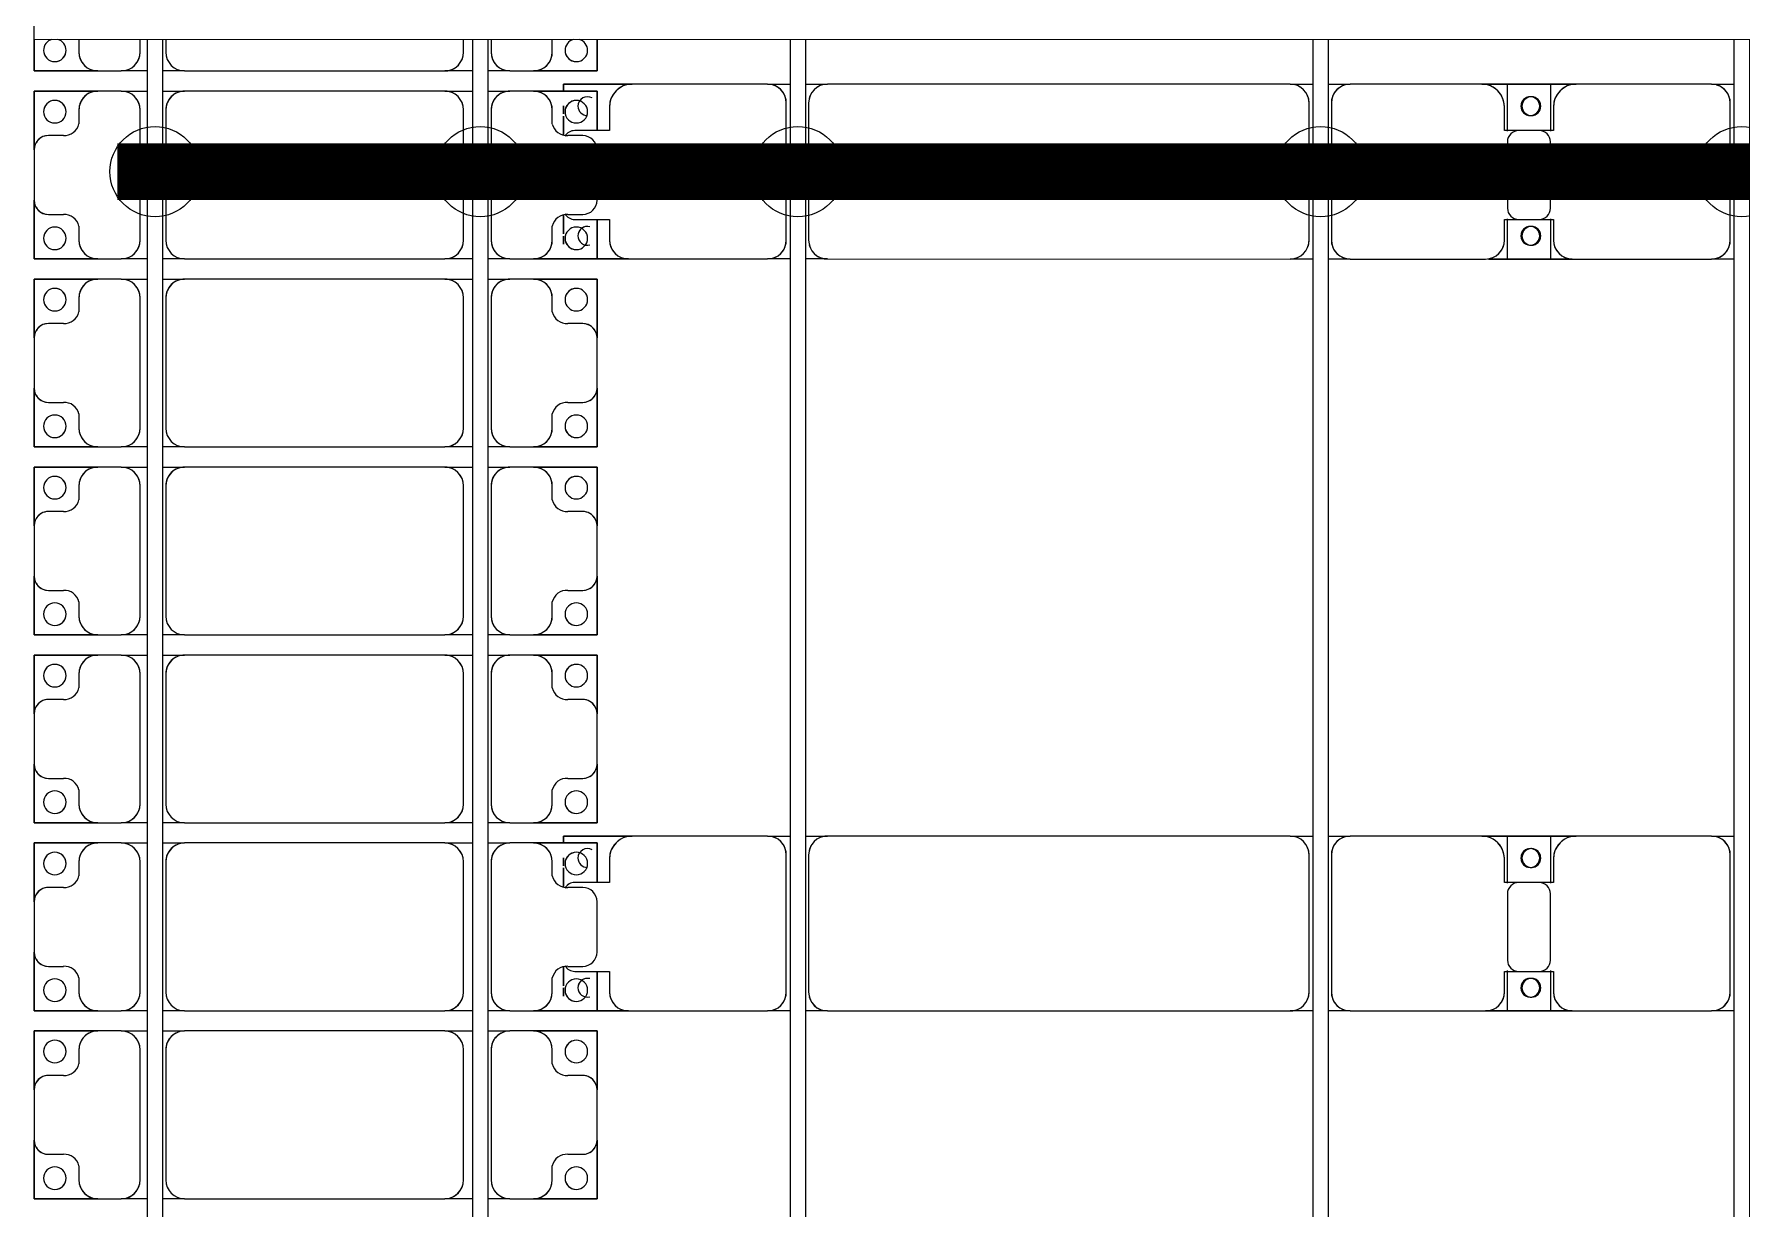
# Model space of a CAD drawing. Header units: millimetres. Extents: x -533732 to -130507, y -117886 to -23954.
# Drawn here: x -526231 to -521690, y -56895 to -53770 of the extents above; entities that cross this region are included whole.
import ezdxf

# ---------------------------------------------------------------- set-up
doc = ezdxf.new("R2010")
doc.units = ezdxf.units.MM
doc.layers.add('A-GENM', color=13, linetype='Continuous', lineweight=9)
doc.layers.add('S-BEAM', color=12, linetype='Continuous', lineweight=9)
doc.layers.add('GC-HOP 40x60 GIA CUONG', color=1, linetype='Continuous')

# ---------------------------------------------------------------- blocks, each defined once
blk = doc.blocks.new('Dầm C52 - Hộp 40x60-19816-BỐ TRÍ KHUNG KẾT CẤU BÈ PIN 06')
at = {"layer": 'S-BEAM', "color": 3, "lineweight": 25}
for p, q in [((-145891.1, -20), (-145891.1, 20)), ((145891.1, -20), (-145891.1, -20))]:
    blk.add_line(p, q, dxfattribs=at)
blk = doc.blocks.new('Dai phao do pin - DẢI PHAO ĐỠ PIN-V117-BỐ TRÍ KHUNG KẾT CẤU BÈ PIN 06')
at = {"layer": 'A-GENM', "color": 7}
for p, q in [((65968.9, 223.4), (66029.7, 223.4)), ((65968.9, 223.4), (66029.7, 223.4)), ((66399.7, 223.4), (66029.7, 223.4)), ((66399.7, 223.4), (66572.2, 223.4)), ((66572.2, 223.4), (66399.7, 223.4)), ((66457.8, 223.4), (66622.9, 223.4)), ((66457.8, 116.2), (66457.8, 223.4)), ((66622.9, 223.4), (66457.8, 223.4)), ((66572.2, 223.4), (66572.2, 116.2)), ((66990.3, 223.4), (66630.3, 223.4)), ((66990.3, 223.4), (67048.9, 223.4)), ((66990.3, 223.4), (67048.9, 223.4)), ((67088.9, 223.4), (67149.7, 223.4)), ((67088.9, 223.4), (67149.7, 223.4)), ((68380.3, 223.4), (67149.7, 223.4)), ((68380.3, 223.4), (68438.9, 223.4)), ((68380.3, 223.4), (68438.9, 223.4)), ((68478.9, 223.4), (68539.7, 223.4)), ((68478.9, 223.4), (68539.7, 223.4)), ((68909.7, 223.4), (68539.7, 223.4)), ((68909.7, 223.4), (69082.2, 223.4)), ((69082.2, 223.4), (68909.7, 223.4)), ((69082.2, 184), (69082.2, 162.5)), ((69082.2, 162.5), (69082.2, 184)), ((65979.7, 173.4), (65979.7, -191.6)), ((66449.7, 118.2), (66449.7, 173.4)), ((66580.3, 173.4), (66580.3, 118.2)), ((67040.3, -191.6), (67040.3, 173.4)), ((67099.7, 173.4), (67099.7, -191.6)), ((68430.3, -191.6), (68430.3, 173.4)), ((68489.7, 173.4), (68489.7, -191.6)), ((68959.7, 118.2), (68959.7, 173.4)), ((69082.2, 156.9), (69082.2, 106.1)), ((69082.2, 106.1), (69082.2, 156.9)), ((66542.2, 118.2), (66449.7, 118.2)), ((66580.3, 118.2), (66487.8, 118.2)), ((69052.2, 118.2), (68959.7, 118.2)), ((66457.8, 88.2), (66457.8, -88.2)), ((66572.2, -88.2), (66572.2, 88.2)), ((66449.7, -181.6), (66449.7, -118.2)), ((66449.7, -118.2), (66542.2, -118.2)), ((66457.8, -241.6), (66457.8, -116.2)), ((66487.8, -118.2), (66580.3, -118.2)), ((66572.2, -116.2), (66572.2, -241.6)), ((66580.3, -118.2), (66580.3, -181.6)), ((68959.7, -181.6), (68959.7, -118.2)), ((68959.7, -118.2), (69052.2, -118.2)), ((69082.2, -106.1), (69082.2, -156.9)), ((69082.2, -156.9), (69082.2, -106.1)), ((69082.2, -162.5), (69082.2, -184)), ((69082.2, -184), (69082.2, -162.5)), ((69082.2, -222.3), (69082.2, -241.6)), ((69082.2, -241.6), (69082.2, -222.3)), ((66029.7, -241.6), (65968.9, -241.6)), ((66029.7, -241.6), (65968.9, -241.6)), ((66029.7, -241.6), (66389.7, -241.6)), ((66572.2, -241.6), (66389.7, -241.6)), ((66389.7, -241.6), (66572.2, -241.6)), ((66640.3, -241.6), (66457.8, -241.6)), ((66457.8, -241.6), (66640.3, -241.6)), ((66640.3, -241.6), (66990.3, -241.6)), ((67048.9, -241.6), (66990.3, -241.6)), ((67048.9, -241.6), (66990.3, -241.6)), ((67149.7, -241.6), (67088.9, -241.6)), ((67149.7, -241.6), (67088.9, -241.6)), ((67149.7, -241.6), (68380.3, -241.6)), ((68438.9, -241.6), (68380.3, -241.6)), ((68438.9, -241.6), (68380.3, -241.6)), ((68539.7, -241.6), (68478.9, -241.6)), ((68539.7, -241.6), (68478.9, -241.6)), ((68539.7, -241.6), (68899.7, -241.6)), ((69082.2, -241.6), (68899.7, -241.6)), ((68899.7, -241.6), (69082.2, -241.6))]:
    blk.add_line(p, q, dxfattribs=at)
for centre, radius, start, end in [((66029.7, 173.4), 50, 90, 180), ((66029.7, 173.4), 50, 107.1069, 180), ((66399.7, 173.4), 50, 0, 90), ((66399.7, 173.4), 50, 0, 75), ((66508.6, 161.8), 25, 0, 180), ((66508.6, 161.8), 25, 0, 165), ((66511.4, 161.8), 25, 360, 180), ((66511.4, 161.8), 25, 90, 180), ((66511.4, 161.8), 25, 15, 75), ((66630.3, 173.4), 50, 90, 180), ((66630.3, 173.4), 50, 105, 180), ((66990.3, 173.4), 50, 0, 90), ((66990.3, 173.4), 50, 0, 75), ((67149.7, 173.4), 50, 90, 180), ((67149.7, 173.4), 50, 150, 180), ((67149.7, 173.4), 50, 90, 120), ((68380.3, 173.4), 50, 0, 90), ((68380.3, 173.4), 50, 15, 90), ((68539.7, 173.4), 50, 90, 180), ((68539.7, 173.4), 50, 105, 180), ((68909.7, 173.4), 50, 0, 90), ((68909.7, 173.4), 50, 0, 75), ((69018.6, 161.8), 25, 360, 105), ((69018.6, 161.8), 25, 0, 105), ((66508.6, 161.8), 25, 180, 360), ((66508.6, 161.8), 25, 195, 255), ((66511.4, 161.8), 25, 180, 360), ((66511.4, 161.8), 25, 180, 255), ((66508.6, 161.8), 25, 285, 360), ((66511.4, 161.8), 25, 285, 345), ((69018.6, 161.8), 25, 255, 360), ((69018.6, 161.8), 25, 270, 360), ((66487.8, 88.2), 30, 90, 180), ((66542.2, 88.2), 30, 0, 90), ((69052.2, 88.2), 30, 30, 90), ((69052.2, 88.2), 30, 30, 60), ((66487.8, -88.2), 30, 180, 270), ((66542.2, -88.2), 30, 270, 0), ((69052.2, -88.2), 30, 270, 330), ((69052.2, -88.2), 30, 300, 330), ((69052.2, -88.2), 30, 300, 315), ((69052.2, -88.2), 30, 300, 315), ((66389.7, -181.6), 60, 270, 360), ((66389.7, -181.6), 60, 300, 0), ((66508.6, -183.2), 25, 0, 180), ((66511.4, -183.2), 25, 0, 180), ((66511.4, -183.2), 25, 60, 180), ((66508.6, -183.2), 25, 0, 150), ((66511.4, -183.2), 25, 15, 30), ((66640.3, -181.6), 60, 180, 270), ((66640.3, -181.6), 60, 180, 240), ((68899.7, -181.6), 60, 270, 360), ((68899.7, -181.6), 60, 300, 0), ((69018.6, -183.2), 25, 0, 90), ((69018.6, -183.2), 25, 0, 90), ((66029.7, -191.6), 50, 180, 270), ((66029.7, -191.6), 50, 180, 252.8955), ((66508.6, -183.2), 25, 180, 0), ((66508.6, -183.2), 25, 195, 0), ((66511.4, -183.2), 25, 180, 0), ((66511.4, -183.2), 25, 180, 270), ((66511.4, -183.2), 25, 285, 345), ((66990.3, -191.6), 50, 270, 360), ((66990.3, -191.6), 50, 285, 360), ((67149.7, -191.6), 50, 180, 270), ((67149.7, -191.6), 50, 180, 210), ((67149.7, -191.6), 50, 225, 255), ((68380.3, -191.6), 50, 270, 360), ((68380.3, -191.6), 50, 330, 345), ((68539.7, -191.6), 50, 180, 270), ((68539.7, -191.6), 50, 180, 255), ((69018.6, -183.2), 25, 240, 360), ((69018.6, -183.2), 25, 240, 360), ((68380.3, -191.6), 50, 270, 300)]:
    blk.add_arc(centre, radius, start, end, dxfattribs=at)
blk = doc.blocks.new('Dai phao do pin - DẢI PHAO ĐỠ PIN-V118-BỐ TRÍ KHUNG KẾT CẤU BÈ PIN 06')
at = {"layer": 'A-GENM', "color": 7}
for p, q in [((65968.9, 223.4), (66029.7, 223.4)), ((65968.9, 223.4), (66029.7, 223.4)), ((66399.7, 223.4), (66029.7, 223.4)), ((66399.7, 223.4), (66572.2, 223.4)), ((66572.2, 223.4), (66399.7, 223.4)), ((66457.8, 223.4), (66630.3, 223.4)), ((66457.8, 116.2), (66457.8, 223.4)), ((66630.3, 223.4), (66457.8, 223.4)), ((66572.2, 223.4), (66572.2, 116.2)), ((66990.3, 223.4), (66630.3, 223.4)), ((66990.3, 223.4), (67048.9, 223.4)), ((66990.3, 223.4), (67048.9, 223.4)), ((67088.9, 223.4), (67149.7, 223.4)), ((67088.9, 223.4), (67149.7, 223.4)), ((68380.3, 223.4), (67149.7, 223.4)), ((68380.3, 223.4), (68438.9, 223.4)), ((68380.3, 223.4), (68438.9, 223.4)), ((68478.9, 223.4), (68539.7, 223.4)), ((68478.9, 223.4), (68539.7, 223.4)), ((68909.7, 223.4), (68539.7, 223.4)), ((68909.7, 223.4), (69082.2, 223.4)), ((69082.2, 223.4), (68909.7, 223.4)), ((69082.2, 184), (69082.2, 162.5)), ((69082.2, 162.5), (69082.2, 184)), ((65979.7, 173.4), (65979.7, -191.6)), ((66449.7, 118.2), (66449.7, 173.4)), ((66580.3, 173.4), (66580.3, 118.2)), ((67040.3, -191.6), (67040.3, 173.4)), ((67099.7, 173.4), (67099.7, -191.6)), ((68430.3, -191.6), (68430.3, 173.4)), ((68489.7, 173.4), (68489.7, -191.6)), ((68959.7, 118.2), (68959.7, 173.4)), ((69082.2, 156.9), (69082.2, 106.1)), ((69082.2, 106.1), (69082.2, 156.9)), ((66542.2, 118.2), (66449.7, 118.2)), ((66580.3, 118.2), (66487.8, 118.2)), ((69052.2, 118.2), (68959.7, 118.2)), ((66457.8, 88.2), (66457.8, -88.2)), ((66572.2, -88.2), (66572.2, 88.2)), ((66449.7, -181.6), (66449.7, -118.2)), ((66449.7, -118.2), (66542.2, -118.2)), ((66457.8, -241.6), (66457.8, -116.2)), ((66487.8, -118.2), (66580.3, -118.2)), ((66572.2, -116.2), (66572.2, -241.6)), ((66580.3, -118.2), (66580.3, -181.6)), ((68959.7, -181.6), (68959.7, -118.2)), ((68959.7, -118.2), (69052.2, -118.2)), ((69082.2, -106.1), (69082.2, -156.9)), ((69082.2, -156.9), (69082.2, -106.1)), ((69082.2, -162.5), (69082.2, -184)), ((69082.2, -184), (69082.2, -162.5)), ((69082.2, -222.3), (69082.2, -241.6)), ((69082.2, -241.6), (69082.2, -222.3)), ((66029.7, -241.6), (65968.9, -241.6)), ((66029.7, -241.6), (65968.9, -241.6)), ((66029.7, -241.6), (66389.7, -241.6)), ((66572.2, -241.6), (66389.7, -241.6)), ((66389.7, -241.6), (66572.2, -241.6)), ((66640.3, -241.6), (66457.8, -241.6)), ((66457.8, -241.6), (66640.3, -241.6)), ((66640.3, -241.6), (66990.3, -241.6)), ((67048.9, -241.6), (66990.3, -241.6)), ((67048.9, -241.6), (66990.3, -241.6)), ((67149.7, -241.6), (67088.9, -241.6)), ((67149.7, -241.6), (67088.9, -241.6)), ((67149.7, -241.6), (68380.3, -241.6)), ((68438.9, -241.6), (68380.3, -241.6)), ((68438.9, -241.6), (68380.3, -241.6)), ((68539.7, -241.6), (68478.9, -241.6)), ((68539.7, -241.6), (68478.9, -241.6)), ((68539.7, -241.6), (68899.7, -241.6)), ((69082.2, -241.6), (68899.7, -241.6)), ((68899.7, -241.6), (69082.2, -241.6))]:
    blk.add_line(p, q, dxfattribs=at)
for centre, radius, start, end in [((66029.7, 173.4), 50, 90, 180), ((66029.7, 173.4), 50, 107.1174, 180), ((66399.7, 173.4), 50, 0, 90), ((66399.7, 173.4), 50, 0, 75), ((66508.6, 161.8), 25, 0, 180), ((66508.6, 161.8), 25, 0, 165), ((66511.4, 161.8), 25, 360, 180), ((66511.4, 161.8), 25, 90, 180), ((66511.4, 161.8), 25, 15, 75), ((66630.3, 173.4), 50, 90, 180), ((66630.3, 173.4), 50, 105, 180), ((66990.3, 173.4), 50, 0, 90), ((66990.3, 173.4), 50, 0, 75), ((67149.7, 173.4), 50, 90, 180), ((67149.7, 173.4), 50, 150, 180), ((67149.7, 173.4), 50, 90, 120), ((68380.3, 173.4), 50, 0, 90), ((68380.3, 173.4), 50, 15, 90), ((68539.7, 173.4), 50, 90, 180), ((68539.7, 173.4), 50, 105, 180), ((68909.7, 173.4), 50, 0, 90), ((68909.7, 173.4), 50, 0, 75), ((69018.6, 161.8), 25, 360, 105), ((69018.6, 161.8), 25, 0, 105), ((66508.6, 161.8), 25, 180, 360), ((66508.6, 161.8), 25, 195, 255), ((66511.4, 161.8), 25, 180, 360), ((66511.4, 161.8), 25, 180, 255), ((66508.6, 161.8), 25, 285, 360), ((66511.4, 161.8), 25, 285, 345), ((69018.6, 161.8), 25, 255, 360), ((69018.6, 161.8), 25, 270, 360), ((66487.8, 88.2), 30, 90, 180), ((66542.2, 88.2), 30, 0, 90), ((69052.2, 88.2), 30, 30, 90), ((69052.2, 88.2), 30, 30, 60), ((66487.8, -88.2), 30, 180, 270), ((66542.2, -88.2), 30, 270, 0), ((69052.2, -88.2), 30, 270, 330), ((69052.2, -88.2), 30, 300, 330), ((69052.2, -88.2), 30, 300, 315), ((69052.2, -88.2), 30, 300, 315), ((66389.7, -181.6), 60, 270, 360), ((66389.7, -181.6), 60, 300, 0), ((66508.6, -183.2), 25, 0, 180), ((66511.4, -183.2), 25, 0, 180), ((66511.4, -183.2), 25, 60, 180), ((66508.6, -183.2), 25, 0, 150), ((66511.4, -183.2), 25, 15, 30), ((66640.3, -181.6), 60, 180, 270), ((66640.3, -181.6), 60, 180, 240), ((68899.7, -181.6), 60, 270, 360), ((68899.7, -181.6), 60, 300, 0), ((69018.6, -183.2), 25, 0, 90), ((69018.6, -183.2), 25, 0, 90), ((66029.7, -191.6), 50, 180, 270), ((66029.7, -191.6), 50, 180, 252.885), ((66508.6, -183.2), 25, 180, 0), ((66508.6, -183.2), 25, 195, 0), ((66511.4, -183.2), 25, 180, 0), ((66511.4, -183.2), 25, 180, 270), ((66511.4, -183.2), 25, 285, 345), ((66990.3, -191.6), 50, 270, 360), ((66990.3, -191.6), 50, 285, 360), ((67149.7, -191.6), 50, 180, 270), ((67149.7, -191.6), 50, 180, 210), ((67149.7, -191.6), 50, 225, 255), ((68380.3, -191.6), 50, 270, 360), ((68380.3, -191.6), 50, 330, 345), ((68539.7, -191.6), 50, 180, 270), ((68539.7, -191.6), 50, 180, 255), ((69018.6, -183.2), 25, 240, 360), ((69018.6, -183.2), 25, 240, 360), ((68380.3, -191.6), 50, 270, 300)]:
    blk.add_arc(centre, radius, start, end, dxfattribs=at)
blk = doc.blocks.new('Dầm C52 - Dầm C52-19796-BỐ TRÍ KHUNG KẾT CẤU BÈ PIN 06')
at = {"layer": 'S-BEAM', "color": 1}
for p, q in [((11386.7, 20), (17346.7, 20)), ((17346.7, -20), (11386.7, -20))]:
    blk.add_line(p, q, dxfattribs=at)
blk = doc.blocks.new('Dai phaodi lai - DẢI PHAO ĐI LẠI-19048-BỐ TRÍ KHUNG KẾT CẤU BÈ PIN 06')
at = {"layer": 'A-GENM', "color": 7}
for p, q in [((21640, 748.4), (21723.2, 748.4)), ((21723.2, 748.4), (21640, 748.4)), ((21723.2, 748.4), (21723.2, 579.3)), ((21723.2, 579.3), (21723.2, 748.4)), ((21776.8, 748.4), (21881.8, 748.4)), ((21776.8, 579.3), (21776.8, 748.4)), ((21776.8, 748.4), (21776.8, 579.3)), ((21881.8, 748.4), (21776.8, 748.4)), ((22066.9, 748.4), (21933.1, 748.4)), ((22118.2, 748.4), (22223.2, 748.4)), ((22223.2, 748.4), (22118.2, 748.4)), ((22223.2, 748.4), (22223.2, 579.3)), ((22223.2, 579.3), (22223.2, 748.4)), ((22276.8, 748.4), (22433.1, 748.4)), ((22276.8, 579.3), (22276.8, 748.4)), ((22276.8, 748.4), (22276.8, 579.3)), ((22433.1, 748.4), (22276.8, 748.4)), ((22566.9, 748.4), (22433.1, 748.4)), ((22566.9, 748.4), (22723.2, 748.4)), ((22723.2, 748.4), (22566.9, 748.4)), ((22723.2, 748.4), (22723.2, 579.3)), ((22723.2, 579.3), (22723.2, 748.4)), ((22776.8, 748.4), (22933.1, 748.4)), ((22776.8, 579.3), (22776.8, 748.4)), ((22776.8, 748.4), (22776.8, 579.3)), ((22933.1, 748.4), (22776.8, 748.4)), ((23066.9, 748.4), (22933.1, 748.4)), ((23066.9, 748.4), (23223.2, 748.4)), ((23223.2, 748.4), (23066.9, 748.4)), ((23223.2, 748.4), (23223.2, 579.3)), ((23223.2, 579.3), (23223.2, 748.4)), ((23276.8, 748.4), (23433.1, 748.4)), ((23276.8, 579.3), (23276.8, 748.4)), ((23276.8, 748.4), (23276.8, 579.3)), ((23433.1, 748.4), (23276.8, 748.4)), ((23566.9, 748.4), (23433.1, 748.4)), ((23566.9, 748.4), (23723.2, 748.4)), ((23723.2, 748.4), (23566.9, 748.4)), ((23723.2, 748.4), (23723.2, 579.3)), ((23723.2, 579.3), (23723.2, 748.4)), ((23776.8, 748.4), (23881.8, 748.4)), ((23776.8, 579.3), (23776.8, 748.4)), ((23776.8, 748.4), (23776.8, 579.3)), ((23881.8, 748.4), (23776.8, 748.4)), ((24066.9, 748.4), (23933.1, 748.4)), ((24118.2, 748.4), (24223.2, 748.4)), ((24223.2, 748.4), (24118.2, 748.4)), ((24223.2, 748.4), (24223.2, 579.3)), ((24223.2, 579.3), (24223.2, 748.4)), ((24276.8, 748.4), (24433.1, 748.4)), ((24276.8, 579.3), (24276.8, 748.4)), ((24276.8, 748.4), (24276.8, 579.3)), ((24433.1, 748.4), (24276.8, 748.4)), ((24566.9, 748.4), (24433.1, 748.4)), ((24566.9, 748.4), (24723.2, 748.4)), ((24723.2, 748.4), (24566.9, 748.4)), ((24723.2, 748.4), (24723.2, 579.3)), ((24723.2, 579.3), (24723.2, 748.4)), ((21895.1, 710.4), (21895.1, 670.7)), ((22104.9, 670.7), (22104.9, 710.4)), ((22395.1, 710.4), (22395.1, 670.7)), ((22604.9, 670.7), (22604.9, 710.4)), ((22895.1, 710.4), (22895.1, 670.7)), ((23104.9, 670.7), (23104.9, 710.4)), ((23395.1, 710.4), (23395.1, 670.7)), ((23604.9, 670.7), (23604.9, 710.4)), ((23895.1, 710.4), (23895.1, 670.7)), ((24104.9, 670.7), (24104.9, 710.4)), ((24395.1, 710.4), (24395.1, 670.7)), ((24604.9, 670.7), (24604.9, 710.4)), ((21673.2, 629.3), (21640, 629.3)), ((21864.3, 629.3), (21826.8, 629.3)), ((22173.2, 629.3), (22135.7, 629.3)), ((22364.3, 629.3), (22326.8, 629.3)), ((22673.2, 629.3), (22635.7, 629.3)), ((22864.3, 629.3), (22826.8, 629.3)), ((23173.2, 629.3), (23135.7, 629.3)), ((23364.3, 629.3), (23326.8, 629.3)), ((23673.2, 629.3), (23635.7, 629.3)), ((23864.3, 629.3), (23826.8, 629.3)), ((24173.2, 629.3), (24135.7, 629.3)), ((24364.3, 629.3), (24326.8, 629.3)), ((24673.2, 629.3), (24635.7, 629.3)), ((21723.2, 516.7), (21723.2, 579.3)), ((21776.8, 579.3), (21776.8, 516.7)), ((22223.2, 516.7), (22223.2, 579.3)), ((22276.8, 579.3), (22276.8, 516.7)), ((22723.2, 516.7), (22723.2, 579.3)), ((22776.8, 579.3), (22776.8, 516.7)), ((23223.2, 516.7), (23223.2, 579.3)), ((23276.8, 579.3), (23276.8, 516.7)), ((23723.2, 516.7), (23723.2, 579.3)), ((23776.8, 579.3), (23776.8, 516.7)), ((24223.2, 516.7), (24223.2, 579.3)), ((24276.8, 579.3), (24276.8, 516.7)), ((24723.2, 516.7), (24723.2, 579.3)), ((21723.2, 516.7), (21723.2, 458.1)), ((21723.2, 516.7), (21723.2, 458.1)), ((21776.8, 458.1), (21776.8, 516.7)), ((21776.8, 458.1), (21776.8, 516.7)), ((22223.2, 516.7), (22223.2, 458.1)), ((22223.2, 516.7), (22223.2, 458.1)), ((22276.8, 458.1), (22276.8, 516.7)), ((22276.8, 458.1), (22276.8, 516.7)), ((22723.2, 516.7), (22723.2, 458.1)), ((22723.2, 516.7), (22723.2, 458.1)), ((22776.8, 458.1), (22776.8, 516.7)), ((22776.8, 458.1), (22776.8, 516.7)), ((23223.2, 516.7), (23223.2, 458.1)), ((23223.2, 516.7), (23223.2, 458.1)), ((23276.8, 458.1), (23276.8, 516.7)), ((23276.8, 458.1), (23276.8, 516.7)), ((23723.2, 516.7), (23723.2, 458.1)), ((23723.2, 516.7), (23723.2, 458.1)), ((23776.8, 458.1), (23776.8, 516.7)), ((23776.8, 458.1), (23776.8, 516.7)), ((24223.2, 516.7), (24223.2, 458.1)), ((24223.2, 516.7), (24223.2, 458.1)), ((24276.8, 458.1), (24276.8, 516.7)), ((24276.8, 458.1), (24276.8, 516.7)), ((24723.2, 516.7), (24723.2, 458.1)), ((24723.2, 516.7), (24723.2, 458.1)), ((21640, 466.7), (21673.2, 466.7)), ((21826.8, 466.7), (22173.2, 466.7)), ((22326.8, 466.7), (22673.2, 466.7)), ((22826.8, 466.7), (23173.2, 466.7)), ((23326.8, 466.7), (23673.2, 466.7)), ((23826.8, 466.7), (24173.2, 466.7)), ((24326.8, 466.7), (24673.2, 466.7)), ((21723.2, 418.1), (21723.2, 343.3)), ((21723.2, 418.1), (21723.2, 343.3)), ((21776.8, 343.3), (21776.8, 418.1)), ((21776.8, 343.3), (21776.8, 418.1)), ((22223.2, 418.1), (22223.2, 343.3)), ((22223.2, 418.1), (22223.2, 343.3)), ((22276.8, 343.3), (22276.8, 418.1)), ((22276.8, 343.3), (22276.8, 418.1)), ((22723.2, 418.1), (22723.2, 343.3)), ((22723.2, 418.1), (22723.2, 343.3)), ((22776.8, 343.3), (22776.8, 418.1)), ((22776.8, 343.3), (22776.8, 418.1)), ((23223.2, 418.1), (23223.2, 343.3)), ((23223.2, 418.1), (23223.2, 343.3)), ((23276.8, 343.3), (23276.8, 418.1)), ((23276.8, 343.3), (23276.8, 418.1)), ((23723.2, 418.1), (23723.2, 343.3)), ((23723.2, 418.1), (23723.2, 343.3)), ((23776.8, 343.3), (23776.8, 418.1)), ((23776.8, 343.3), (23776.8, 418.1)), ((24223.2, 418.1), (24223.2, 343.3)), ((24223.2, 418.1), (24223.2, 343.3)), ((24276.8, 343.3), (24276.8, 418.1)), ((24276.8, 343.3), (24276.8, 418.1)), ((24723.2, 418.1), (24723.2, 343.3)), ((24723.2, 418.1), (24723.2, 343.3)), ((21673.2, 393.3), (21640, 393.3)), ((22173.2, 393.3), (21826.8, 393.3)), ((22673.2, 393.3), (22326.8, 393.3)), ((23173.2, 393.3), (22826.8, 393.3)), ((23673.2, 393.3), (23326.8, 393.3)), ((24173.2, 393.3), (23826.8, 393.3)), ((24673.2, 393.3), (24326.8, 393.3)), ((21723.2, -348.3), (21723.2, 343.3)), ((21776.8, 343.3), (21776.8, -348.3)), ((22223.2, -348.3), (22223.2, 343.3)), ((22276.8, 343.3), (22276.8, -348.3)), ((22723.2, -348.3), (22723.2, 343.3)), ((22776.8, 343.3), (22776.8, -348.3)), ((23223.2, -348.3), (23223.2, 343.3)), ((23276.8, 343.3), (23276.8, -348.3)), ((23723.2, -348.3), (23723.2, 343.3)), ((23776.8, 343.3), (23776.8, -348.3)), ((24223.2, -348.3), (24223.2, 343.3)), ((24276.8, 343.3), (24276.8, -348.3)), ((24723.2, -348.3), (24723.2, 343.3)), ((21723.2, -348.3), (21723.2, -406.9)), ((21723.2, -348.3), (21723.2, -406.9)), ((21776.8, -406.9), (21776.8, -348.3)), ((21776.8, -406.9), (21776.8, -348.3)), ((22223.2, -348.3), (22223.2, -406.9)), ((22223.2, -348.3), (22223.2, -406.9)), ((22276.8, -406.9), (22276.8, -348.3)), ((22276.8, -406.9), (22276.8, -348.3)), ((22723.2, -348.3), (22723.2, -406.9)), ((22723.2, -348.3), (22723.2, -406.9)), ((22776.8, -406.9), (22776.8, -348.3)), ((22776.8, -406.9), (22776.8, -348.3)), ((23223.2, -348.3), (23223.2, -406.9)), ((23223.2, -348.3), (23223.2, -406.9)), ((23276.8, -406.9), (23276.8, -348.3)), ((23276.8, -406.9), (23276.8, -348.3)), ((23723.2, -348.3), (23723.2, -406.9)), ((23723.2, -348.3), (23723.2, -406.9)), ((23776.8, -406.9), (23776.8, -348.3)), ((23776.8, -406.9), (23776.8, -348.3)), ((24223.2, -348.3), (24223.2, -406.9)), ((24223.2, -348.3), (24223.2, -406.9)), ((24276.8, -406.9), (24276.8, -348.3)), ((24276.8, -406.9), (24276.8, -348.3)), ((24723.2, -348.3), (24723.2, -406.9)), ((24723.2, -348.3), (24723.2, -406.9)), ((21640, -398.3), (21673.2, -398.3)), ((21826.8, -398.3), (22173.2, -398.3)), ((22326.8, -398.3), (22673.2, -398.3)), ((22826.8, -398.3), (23173.2, -398.3)), ((23326.8, -398.3), (23673.2, -398.3)), ((23826.8, -398.3), (24173.2, -398.3)), ((24326.8, -398.3), (24673.2, -398.3)), ((21723.2, -446.9), (21723.2, -516.7)), ((21723.2, -446.9), (21723.2, -516.7)), ((21776.8, -516.7), (21776.8, -446.9)), ((21776.8, -516.7), (21776.8, -446.9)), ((22223.2, -446.9), (22223.2, -516.7)), ((22223.2, -446.9), (22223.2, -516.7)), ((22276.8, -516.7), (22276.8, -446.9)), ((22276.8, -516.7), (22276.8, -446.9)), ((22723.2, -446.9), (22723.2, -516.7)), ((22723.2, -446.9), (22723.2, -516.7)), ((22776.8, -516.7), (22776.8, -446.9)), ((22776.8, -516.7), (22776.8, -446.9)), ((23223.2, -446.9), (23223.2, -516.7)), ((23223.2, -446.9), (23223.2, -516.7)), ((23276.8, -516.7), (23276.8, -446.9)), ((23276.8, -516.7), (23276.8, -446.9)), ((23723.2, -446.9), (23723.2, -516.7)), ((23723.2, -446.9), (23723.2, -516.7)), ((23776.8, -516.7), (23776.8, -446.9)), ((23776.8, -516.7), (23776.8, -446.9)), ((24223.2, -446.9), (24223.2, -516.7)), ((24223.2, -446.9), (24223.2, -516.7)), ((24276.8, -516.7), (24276.8, -446.9)), ((24276.8, -516.7), (24276.8, -446.9)), ((24723.2, -446.9), (24723.2, -516.7)), ((24723.2, -446.9), (24723.2, -516.7)), ((21673.2, -466.7), (21640, -466.7)), ((22173.2, -466.7), (21826.8, -466.7)), ((22673.2, -466.7), (22326.8, -466.7)), ((23173.2, -466.7), (22826.8, -466.7)), ((23673.2, -466.7), (23326.8, -466.7)), ((24173.2, -466.7), (23826.8, -466.7)), ((24673.2, -466.7), (24326.8, -466.7)), ((21723.2, -579.3), (21723.2, -516.7)), ((21776.8, -516.7), (21776.8, -579.3)), ((22223.2, -579.3), (22223.2, -516.7)), ((22276.8, -516.7), (22276.8, -579.3)), ((22723.2, -579.3), (22723.2, -516.7)), ((22776.8, -516.7), (22776.8, -579.3)), ((23223.2, -579.3), (23223.2, -516.7)), ((23276.8, -516.7), (23276.8, -579.3)), ((23723.2, -579.3), (23723.2, -516.7)), ((23776.8, -516.7), (23776.8, -579.3)), ((24223.2, -579.3), (24223.2, -516.7)), ((24276.8, -516.7), (24276.8, -579.3)), ((24723.2, -579.3), (24723.2, -516.7)), ((21723.2, -579.3), (21723.2, -748.4)), ((21723.2, -748.4), (21723.2, -579.3)), ((21776.8, -748.4), (21776.8, -579.3)), ((21776.8, -579.3), (21776.8, -748.4)), ((22223.2, -579.3), (22223.2, -748.4)), ((22223.2, -748.4), (22223.2, -579.3)), ((22276.8, -748.4), (22276.8, -579.3)), ((22276.8, -579.3), (22276.8, -748.4)), ((22723.2, -579.3), (22723.2, -748.4)), ((22723.2, -748.4), (22723.2, -579.3)), ((22776.8, -748.4), (22776.8, -579.3)), ((22776.8, -579.3), (22776.8, -748.4)), ((23223.2, -579.3), (23223.2, -748.4)), ((23223.2, -748.4), (23223.2, -579.3)), ((23276.8, -748.4), (23276.8, -579.3)), ((23276.8, -579.3), (23276.8, -748.4)), ((23723.2, -579.3), (23723.2, -748.4)), ((23723.2, -748.4), (23723.2, -579.3)), ((23776.8, -748.4), (23776.8, -579.3)), ((23776.8, -579.3), (23776.8, -748.4)), ((24223.2, -579.3), (24223.2, -748.4)), ((24223.2, -748.4), (24223.2, -579.3)), ((24276.8, -748.4), (24276.8, -579.3)), ((24276.8, -579.3), (24276.8, -748.4)), ((24723.2, -579.3), (24723.2, -748.4)), ((24723.2, -748.4), (24723.2, -579.3)), ((21640, -629.3), (21673.2, -629.3)), ((21826.8, -629.3), (21864.3, -629.3)), ((22135.7, -629.3), (22173.2, -629.3)), ((22326.8, -629.3), (22364.3, -629.3)), ((22635.7, -629.3), (22673.2, -629.3)), ((22826.8, -629.3), (22864.3, -629.3)), ((23135.7, -629.3), (23173.2, -629.3)), ((23326.8, -629.3), (23364.3, -629.3)), ((23635.7, -629.3), (23673.2, -629.3)), ((23826.8, -629.3), (23864.3, -629.3)), ((24135.7, -629.3), (24173.2, -629.3)), ((24326.8, -629.3), (24364.3, -629.3)), ((24635.7, -629.3), (24673.2, -629.3)), ((21895.1, -670.7), (21895.1, -710.4)), ((22104.9, -710.4), (22104.9, -670.7)), ((22395.1, -670.7), (22395.1, -710.4)), ((22604.9, -710.4), (22604.9, -670.7)), ((22895.1, -670.7), (22895.1, -710.4)), ((23104.9, -710.4), (23104.9, -670.7)), ((23395.1, -670.7), (23395.1, -710.4)), ((23604.9, -710.4), (23604.9, -670.7)), ((23895.1, -670.7), (23895.1, -710.4)), ((24104.9, -710.4), (24104.9, -670.7)), ((24395.1, -670.7), (24395.1, -710.4)), ((24604.9, -710.4), (24604.9, -670.7)), ((21723.2, -748.4), (21640, -748.4)), ((21640, -748.4), (21723.2, -748.4)), ((21933.1, -748.4), (21776.8, -748.4)), ((21776.8, -748.4), (21933.1, -748.4)), ((21933.1, -748.4), (22066.9, -748.4)), ((22223.2, -748.4), (22066.9, -748.4)), ((22066.9, -748.4), (22223.2, -748.4)), ((22433.1, -748.4), (22276.8, -748.4)), ((22276.8, -748.4), (22433.1, -748.4)), ((22433.1, -748.4), (22566.9, -748.4)), ((22723.2, -748.4), (22566.9, -748.4)), ((22566.9, -748.4), (22723.2, -748.4)), ((22933.1, -748.4), (22776.8, -748.4)), ((22776.8, -748.4), (22933.1, -748.4)), ((22933.1, -748.4), (23066.9, -748.4)), ((23223.2, -748.4), (23066.9, -748.4)), ((23066.9, -748.4), (23223.2, -748.4)), ((23433.1, -748.4), (23276.8, -748.4)), ((23276.8, -748.4), (23433.1, -748.4)), ((23433.1, -748.4), (23566.9, -748.4)), ((23723.2, -748.4), (23566.9, -748.4)), ((23566.9, -748.4), (23723.2, -748.4)), ((23933.1, -748.4), (23776.8, -748.4)), ((23776.8, -748.4), (23933.1, -748.4)), ((23933.1, -748.4), (24066.9, -748.4)), ((24223.2, -748.4), (24066.9, -748.4)), ((24066.9, -748.4), (24223.2, -748.4)), ((24433.1, -748.4), (24276.8, -748.4)), ((24276.8, -748.4), (24433.1, -748.4)), ((24433.1, -748.4), (24566.9, -748.4)), ((24723.2, -748.4), (24566.9, -748.4)), ((24566.9, -748.4), (24723.2, -748.4))]:
    blk.add_line(p, q, dxfattribs=at)
for centre, radius, start, end in [((21933.1, 710.4), 38, 90, 180), ((22066.9, 710.4), 38, 360, 90), ((22433.1, 710.4), 38, 90, 180), ((22433.1, 710.4), 38, 90, 180), ((22433.1, 710.4), 38, 120, 180), ((22433.1, 710.4), 38, 120, 180), ((22433.1, 710.4), 38, 90, 105), ((22433.1, 710.4), 38, 90, 105), ((22566.9, 710.4), 38, 360, 90), ((22566.9, 710.4), 38, 75, 90), ((22566.9, 710.4), 38, 0, 90), ((22566.9, 710.4), 38, 75, 90), ((22566.9, 710.4), 38, 0, 60), ((22566.9, 710.4), 38, 0, 60), ((22933.1, 710.4), 38, 90, 180), ((22933.1, 710.4), 38, 90, 180), ((22933.1, 710.4), 38, 120, 180), ((22933.1, 710.4), 38, 120, 180), ((22933.1, 710.4), 38, 90, 105), ((22933.1, 710.4), 38, 90, 105), ((23066.9, 710.4), 38, 0, 90), ((23066.9, 710.4), 38, 75, 90), ((23066.9, 710.4), 38, 0, 90), ((23066.9, 710.4), 38, 75, 90), ((23066.9, 710.4), 38, 0, 60), ((23066.9, 710.4), 38, 0, 60), ((23433.1, 710.4), 38, 90, 180), ((23433.1, 710.4), 38, 90, 180), ((23433.1, 710.4), 38, 120, 180), ((23433.1, 710.4), 38, 120, 180), ((23433.1, 710.4), 38, 90, 105), ((23433.1, 710.4), 38, 90, 105), ((23566.9, 710.4), 38, 0, 90), ((23566.9, 710.4), 38, 75, 90), ((23566.9, 710.4), 38, 0, 90), ((23566.9, 710.4), 38, 75, 90), ((23566.9, 710.4), 38, 0, 60), ((23566.9, 710.4), 38, 0, 60), ((23933.1, 710.4), 38, 90, 180), ((24066.9, 710.4), 38, 0, 90), ((24433.1, 710.4), 38, 90, 180), ((24433.1, 710.4), 38, 90, 180), ((24433.1, 710.4), 38, 120, 180), ((24433.1, 710.4), 38, 120, 180), ((24433.1, 710.4), 38, 90, 105), ((24433.1, 710.4), 38, 90, 105), ((24566.9, 710.4), 38, 0, 90), ((24566.9, 710.4), 38, 75, 90), ((24566.9, 710.4), 38, 0, 90), ((24566.9, 710.4), 38, 75, 90), ((24566.9, 710.4), 38, 0, 60), ((24566.9, 710.4), 38, 0, 60), ((21668.4, 693.3), 30, 90, 165), ((21668.4, 693.3), 30, 90, 165), ((21668.4, 693.3), 30, 195, 270), ((21668.4, 693.3), 30, 195, 270), ((21668.4, 693.3), 30, 270, 90), ((21668.4, 693.3), 30, 0, 90), ((21668.4, 693.3), 30, 270, 345), ((21831.6, 693.3), 30, 90, 270), ((21831.6, 693.3), 30, 90, 180), ((21831.6, 693.3), 30, 195, 270), ((21831.6, 693.3), 30, 270, 90), ((21831.6, 693.3), 30, 270, 90), ((22168.4, 693.3), 30, 90, 270), ((22168.4, 693.3), 30, 90, 270), ((22168.4, 693.3), 30, 270, 90), ((22168.4, 693.3), 30, 0, 90), ((22168.4, 693.3), 30, 270, 345), ((22331.6, 693.3), 30, 90, 270), ((22331.6, 693.3), 30, 90, 180), ((22331.6, 693.3), 30, 195, 270), ((22331.6, 693.3), 30, 270, 90), ((22331.6, 693.3), 30, 270, 90), ((22668.4, 693.3), 30, 90, 270), ((22668.4, 693.3), 30, 90, 270), ((22668.4, 693.3), 30, 270, 90), ((22668.4, 693.3), 30, 0, 90), ((22668.4, 693.3), 30, 270, 345), ((22831.6, 693.3), 30, 90, 270), ((22831.6, 693.3), 30, 90, 180), ((22831.6, 693.3), 30, 195, 270), ((22831.6, 693.3), 30, 270, 90), ((22831.6, 693.3), 30, 270, 90), ((23168.4, 693.3), 30, 90, 270), ((23168.4, 693.3), 30, 90, 270), ((23168.4, 693.3), 30, 270, 90), ((23168.4, 693.3), 30, 0, 90), ((23168.4, 693.3), 30, 270, 345), ((23331.6, 693.3), 30, 90, 270), ((23331.6, 693.3), 30, 90, 180), ((23331.6, 693.3), 30, 195, 270), ((23331.6, 693.3), 30, 270, 90), ((23331.6, 693.3), 30, 270, 90), ((23668.4, 693.3), 30, 90, 270), ((23668.4, 693.3), 30, 90, 270), ((23668.4, 693.3), 30, 270, 90), ((23668.4, 693.3), 30, 0, 90), ((23668.4, 693.3), 30, 270, 345), ((23831.6, 693.3), 30, 90, 270), ((23831.6, 693.3), 30, 90, 180), ((23831.6, 693.3), 30, 195, 270), ((23831.6, 693.3), 30, 270, 90), ((23831.6, 693.3), 30, 270, 90), ((24168.4, 693.3), 30, 90, 270), ((24168.4, 693.3), 30, 90, 270), ((24168.4, 693.3), 30, 270, 90), ((24168.4, 693.3), 30, 0, 90), ((24168.4, 693.3), 30, 270, 345), ((24331.6, 693.3), 30, 90, 270), ((24331.6, 693.3), 30, 90, 180), ((24331.6, 693.3), 30, 195, 270), ((24331.6, 693.3), 30, 270, 90), ((24331.6, 693.3), 30, 270, 90), ((24668.4, 693.3), 30, 90, 270), ((24668.4, 693.3), 30, 90, 270), ((24668.4, 693.3), 30, 270, 90), ((24668.4, 693.3), 30, 0, 90), ((24668.4, 693.3), 30, 270, 345), ((21855.2, 668.2), 40, 283.1885, 3.5081), ((22144.8, 668.2), 40, 176.4919, 256.8115), ((22355.2, 668.2), 40, 283.1885, 3.5081), ((22644.8, 668.2), 40, 176.4919, 256.8115), ((22855.2, 668.2), 40, 283.1885, 3.5081), ((23144.8, 668.2), 40, 176.4919, 256.8115), ((23355.2, 668.2), 40, 283.1885, 3.5081), ((23644.8, 668.2), 40, 176.4919, 256.8115), ((23855.2, 668.2), 40, 283.1885, 3.5081), ((24144.8, 668.2), 40, 176.4919, 256.8115), ((24355.2, 668.2), 40, 283.1885, 3.5081), ((24644.8, 668.2), 40, 176.4919, 256.8115), ((21673.2, 579.3), 50, 360, 90), ((21673.2, 579.3), 50, 15, 90), ((21826.8, 579.3), 50, 90, 180), ((21826.8, 579.3), 50, 90, 165), ((22173.2, 579.3), 50, 0, 90), ((22173.2, 579.3), 50, 15, 90), ((22326.8, 579.3), 50, 90, 180), ((22326.8, 579.3), 50, 90, 165), ((22673.2, 579.3), 50, 0, 90), ((22673.2, 579.3), 50, 15, 90), ((22826.8, 579.3), 50, 90, 180), ((22826.8, 579.3), 50, 90, 165), ((23173.2, 579.3), 50, 0, 90), ((23173.2, 579.3), 50, 15, 90), ((23326.8, 579.3), 50, 90, 180), ((23326.8, 579.3), 50, 90, 165), ((23673.2, 579.3), 50, 360, 90), ((23673.2, 579.3), 50, 15, 90), ((23826.8, 579.3), 50, 90, 180), ((23826.8, 579.3), 50, 90, 165), ((24173.2, 579.3), 50, 0, 90), ((24173.2, 579.3), 50, 15, 90), ((24326.8, 579.3), 50, 90, 180), ((24326.8, 579.3), 50, 90, 165), ((24673.2, 579.3), 50, 0, 90), ((24673.2, 579.3), 50, 15, 90), ((21673.2, 516.7), 50, 270, 0), ((21673.2, 516.7), 50, 270, 345), ((21826.8, 516.7), 50, 180, 270), ((21826.8, 516.7), 50, 195, 270), ((22173.2, 516.7), 50, 270, 0), ((22173.2, 516.7), 50, 270, 345), ((22326.8, 516.7), 50, 180, 270), ((22326.8, 516.7), 50, 195, 270), ((22673.2, 516.7), 50, 270, 0), ((22673.2, 516.7), 50, 270, 345), ((22826.8, 516.7), 50, 180, 270), ((22826.8, 516.7), 50, 195, 270), ((23173.2, 516.7), 50, 270, 360), ((23173.2, 516.7), 50, 270, 345), ((23326.8, 516.7), 50, 180, 270), ((23326.8, 516.7), 50, 195, 270), ((23673.2, 516.7), 50, 270, 360), ((23673.2, 516.7), 50, 270, 345), ((23826.8, 516.7), 50, 180, 270), ((23826.8, 516.7), 50, 195, 270), ((24173.2, 516.7), 50, 270, 0), ((24173.2, 516.7), 50, 270, 345), ((24326.8, 516.7), 50, 180, 270), ((24326.8, 516.7), 50, 195, 270), ((24673.2, 516.7), 50, 270, 0), ((24673.2, 516.7), 50, 270, 345), ((21673.2, 343.3), 50, 360, 90), ((21673.2, 343.3), 50, 360, 75), ((21826.8, 343.3), 50, 90, 180), ((21826.8, 343.3), 50, 150, 180), ((21826.8, 343.3), 50, 105, 135), ((22173.2, 343.3), 50, 360, 90), ((22173.2, 343.3), 50, 360, 75), ((22326.8, 343.3), 50, 90, 180), ((22326.8, 343.3), 50, 150, 180), ((22326.8, 343.3), 50, 105, 135), ((22673.2, 343.3), 50, 0, 90), ((22673.2, 343.3), 50, 0, 75), ((22826.8, 343.3), 50, 90, 180), ((22826.8, 343.3), 50, 150, 180), ((22826.8, 343.3), 50, 105, 135), ((23173.2, 343.3), 50, 0, 90), ((23173.2, 343.3), 50, 0, 75), ((23326.8, 343.3), 50, 90, 180), ((23326.8, 343.3), 50, 150, 180), ((23326.8, 343.3), 50, 105, 135), ((23673.2, 343.3), 50, 0, 90), ((23673.2, 343.3), 50, 0, 75), ((23826.8, 343.3), 50, 90, 180), ((23826.8, 343.3), 50, 150, 180), ((23826.8, 343.3), 50, 105, 135), ((24173.2, 343.3), 50, 360, 90), ((24173.2, 343.3), 50, 360, 75), ((24326.8, 343.3), 50, 90, 180), ((24326.8, 343.3), 50, 150, 180), ((24326.8, 343.3), 50, 105, 135), ((24673.2, 343.3), 50, 0, 90), ((24673.2, 343.3), 50, 0, 75), ((21673.2, -348.3), 50, 270, 360), ((21673.2, -348.3), 50, 270, 360), ((21826.8, -348.3), 50, 180, 270), ((21826.8, -348.3), 50, 195, 270), ((22173.2, -348.3), 50, 270, 360), ((22173.2, -348.3), 50, 270, 360), ((22326.8, -348.3), 50, 180, 270), ((22326.8, -348.3), 50, 195, 270), ((22673.2, -348.3), 50, 270, 0), ((22673.2, -348.3), 50, 270, 0), ((22826.8, -348.3), 50, 180, 270), ((22826.8, -348.3), 50, 195, 270), ((23173.2, -348.3), 50, 270, 0), ((23173.2, -348.3), 50, 270, 0), ((23326.8, -348.3), 50, 180, 270), ((23326.8, -348.3), 50, 195, 270), ((23673.2, -348.3), 50, 270, 360), ((23673.2, -348.3), 50, 270, 360), ((23826.8, -348.3), 50, 180, 270), ((23826.8, -348.3), 50, 195, 270), ((24173.2, -348.3), 50, 270, 0), ((24173.2, -348.3), 50, 270, 0), ((24326.8, -348.3), 50, 180, 270), ((24326.8, -348.3), 50, 195, 270), ((24673.2, -348.3), 50, 270, 360), ((24673.2, -348.3), 50, 270, 360), ((21673.2, -516.7), 50, 0, 90), ((21673.2, -516.7), 50, 15, 90), ((21826.8, -516.7), 50, 90, 180), ((21826.8, -516.7), 50, 90, 165), ((22173.2, -516.7), 50, 360, 90), ((22173.2, -516.7), 50, 15, 90), ((22326.8, -516.7), 50, 90, 180), ((22326.8, -516.7), 50, 90, 165), ((22673.2, -516.7), 50, 360, 90), ((22673.2, -516.7), 50, 15, 90), ((22826.8, -516.7), 50, 90, 180), ((22826.8, -516.7), 50, 90, 165), ((23173.2, -516.7), 50, 0, 90), ((23173.2, -516.7), 50, 15, 90), ((23326.8, -516.7), 50, 90, 180), ((23326.8, -516.7), 50, 90, 165), ((23673.2, -516.7), 50, 360, 90), ((23673.2, -516.7), 50, 15, 90), ((23826.8, -516.7), 50, 90, 180), ((23826.8, -516.7), 50, 90, 165), ((24173.2, -516.7), 50, 360, 90), ((24173.2, -516.7), 50, 15, 90), ((24326.8, -516.7), 50, 90, 180), ((24326.8, -516.7), 50, 90, 165), ((24673.2, -516.7), 50, 360, 90), ((24673.2, -516.7), 50, 15, 90), ((21673.2, -579.3), 50, 270, 0), ((21826.8, -579.3), 50, 180, 270), ((22173.2, -579.3), 50, 270, 0), ((22326.8, -579.3), 50, 180, 270), ((22673.2, -579.3), 50, 270, 360), ((22826.8, -579.3), 50, 180, 270), ((23173.2, -579.3), 50, 270, 0), ((23326.8, -579.3), 50, 180, 270), ((23673.2, -579.3), 50, 270, 0), ((23826.8, -579.3), 50, 180, 270), ((24173.2, -579.3), 50, 270, 360), ((24326.8, -579.3), 50, 180, 270), ((24673.2, -579.3), 50, 270, 360), ((21673.2, -579.3), 50, 270, 345), ((21826.8, -579.3), 50, 195, 270), ((21855.2, -668.2), 40, 356.4919, 76.8115), ((22144.8, -668.2), 40, 103.1885, 183.5081), ((22173.2, -579.3), 50, 270, 345), ((22326.8, -579.3), 50, 195, 270), ((22355.2, -668.2), 40, 356.4919, 76.8115), ((22644.8, -668.2), 40, 103.1885, 183.5081), ((22673.2, -579.3), 50, 270, 345), ((22826.8, -579.3), 50, 195, 270), ((22855.2, -668.2), 40, 356.4919, 76.8115), ((23144.8, -668.2), 40, 103.1885, 183.5081), ((23173.2, -579.3), 50, 270, 345), ((23326.8, -579.3), 50, 195, 270), ((23355.2, -668.2), 40, 356.4919, 76.8115), ((23644.8, -668.2), 40, 103.1885, 183.5081), ((23673.2, -579.3), 50, 270, 345), ((23826.8, -579.3), 50, 195, 270), ((23855.2, -668.2), 40, 356.4919, 76.8115), ((24144.8, -668.2), 40, 103.1885, 183.5081), ((24173.2, -579.3), 50, 270, 345), ((24326.8, -579.3), 50, 195, 270), ((24355.2, -668.2), 40, 356.4919, 76.8115), ((24644.8, -668.2), 40, 103.1885, 183.5081), ((24673.2, -579.3), 50, 270, 345), ((21668.4, -693.3), 30, 90, 165), ((21668.4, -693.3), 30, 90, 165), ((21668.4, -693.3), 30, 270, 90), ((21668.4, -693.3), 30, 15, 90), ((21831.6, -693.3), 30, 90, 270), ((21831.6, -693.3), 30, 90, 165), ((21831.6, -693.3), 30, 270, 90), ((21831.6, -693.3), 30, 270, 90), ((22168.4, -693.3), 30, 90, 270), ((22168.4, -693.3), 30, 90, 270), ((22168.4, -693.3), 30, 270, 90), ((22168.4, -693.3), 30, 15, 90), ((22331.6, -693.3), 30, 90, 270), ((22331.6, -693.3), 30, 90, 165), ((22331.6, -693.3), 30, 270, 90), ((22331.6, -693.3), 30, 270, 90), ((22668.4, -693.3), 30, 90, 270), ((22668.4, -693.3), 30, 90, 270), ((22668.4, -693.3), 30, 270, 90), ((22668.4, -693.3), 30, 15, 90), ((22831.6, -693.3), 30, 90, 270), ((22831.6, -693.3), 30, 90, 165), ((22831.6, -693.3), 30, 270, 90), ((22831.6, -693.3), 30, 270, 90), ((23168.4, -693.3), 30, 90, 270), ((23168.4, -693.3), 30, 90, 270), ((23168.4, -693.3), 30, 270, 90), ((23168.4, -693.3), 30, 15, 90), ((23331.6, -693.3), 30, 90, 270), ((23331.6, -693.3), 30, 90, 165), ((23331.6, -693.3), 30, 270, 90), ((23331.6, -693.3), 30, 270, 90), ((23668.4, -693.3), 30, 90, 270), ((23668.4, -693.3), 30, 90, 270), ((23668.4, -693.3), 30, 270, 90), ((23668.4, -693.3), 30, 15, 90), ((23831.6, -693.3), 30, 90, 270), ((23831.6, -693.3), 30, 90, 165), ((23831.6, -693.3), 30, 270, 90), ((23831.6, -693.3), 30, 270, 90), ((24168.4, -693.3), 30, 90, 270), ((24168.4, -693.3), 30, 90, 270), ((24168.4, -693.3), 30, 270, 90), ((24168.4, -693.3), 30, 15, 90), ((24331.6, -693.3), 30, 90, 270), ((24331.6, -693.3), 30, 90, 165), ((24331.6, -693.3), 30, 270, 90), ((24331.6, -693.3), 30, 270, 90), ((24668.4, -693.3), 30, 90, 270), ((24668.4, -693.3), 30, 90, 270), ((24668.4, -693.3), 30, 270, 90), ((24668.4, -693.3), 30, 15, 90), ((21668.4, -693.3), 30, 195, 270), ((21668.4, -693.3), 30, 195, 270), ((21668.4, -693.3), 30, 270, 360), ((21831.6, -693.3), 30, 180, 270), ((21933.1, -710.4), 38, 180, 270), ((21933.1, -710.4), 38, 180, 240), ((21933.1, -710.4), 38, 180, 270), ((21933.1, -710.4), 38, 180, 240), ((22066.9, -710.4), 38, 270, 360), ((22066.9, -710.4), 38, 270, 360), ((22066.9, -710.4), 38, 300, 360), ((22066.9, -710.4), 38, 300, 360), ((22168.4, -693.3), 30, 270, 360), ((22331.6, -693.3), 30, 180, 270), ((22433.1, -710.4), 38, 180, 270), ((22433.1, -710.4), 38, 180, 240), ((22433.1, -710.4), 38, 180, 270), ((22433.1, -710.4), 38, 180, 240), ((22566.9, -710.4), 38, 270, 0), ((22566.9, -710.4), 38, 270, 0), ((22566.9, -710.4), 38, 300, 0), ((22566.9, -710.4), 38, 300, 0), ((22668.4, -693.3), 30, 270, 360), ((22831.6, -693.3), 30, 180, 270), ((22933.1, -710.4), 38, 180, 270), ((22933.1, -710.4), 38, 180, 240), ((22933.1, -710.4), 38, 180, 270), ((22933.1, -710.4), 38, 180, 240), ((23066.9, -710.4), 38, 270, 360), ((23066.9, -710.4), 38, 270, 360), ((23066.9, -710.4), 38, 300, 360), ((23066.9, -710.4), 38, 300, 360), ((23168.4, -693.3), 30, 270, 360), ((23331.6, -693.3), 30, 180, 270), ((23433.1, -710.4), 38, 180, 270), ((23433.1, -710.4), 38, 180, 240), ((23433.1, -710.4), 38, 180, 270), ((23433.1, -710.4), 38, 180, 240), ((23566.9, -710.4), 38, 270, 0), ((23566.9, -710.4), 38, 270, 360), ((23566.9, -710.4), 38, 300, 0), ((23566.9, -710.4), 38, 300, 360), ((23668.4, -693.3), 30, 270, 360), ((23831.6, -693.3), 30, 180, 270), ((23933.1, -710.4), 38, 180, 270), ((23933.1, -710.4), 38, 180, 240), ((23933.1, -710.4), 38, 180, 270), ((23933.1, -710.4), 38, 180, 240), ((24066.9, -710.4), 38, 270, 0), ((24066.9, -710.4), 38, 270, 360), ((24066.9, -710.4), 38, 300, 0), ((24066.9, -710.4), 38, 300, 360), ((24168.4, -693.3), 30, 270, 360), ((24331.6, -693.3), 30, 180, 270), ((24433.1, -710.4), 38, 180, 270), ((24433.1, -710.4), 38, 180, 240), ((24433.1, -710.4), 38, 180, 270), ((24433.1, -710.4), 38, 180, 240), ((24566.9, -710.4), 38, 270, 0), ((24566.9, -710.4), 38, 270, 0), ((24566.9, -710.4), 38, 300, 0), ((24566.9, -710.4), 38, 300, 0), ((24668.4, -693.3), 30, 270, 360), ((21933.1, -710.4), 38, 255, 270), ((21933.1, -710.4), 38, 255, 270), ((22066.9, -710.4), 38, 270, 285), ((22066.9, -710.4), 38, 270, 285), ((22433.1, -710.4), 38, 255, 270), ((22433.1, -710.4), 38, 255, 270), ((22566.9, -710.4), 38, 270, 285), ((22566.9, -710.4), 38, 270, 285), ((22933.1, -710.4), 38, 255, 270), ((22933.1, -710.4), 38, 255, 270), ((23066.9, -710.4), 38, 270, 285), ((23066.9, -710.4), 38, 270, 285), ((23433.1, -710.4), 38, 255, 270), ((23433.1, -710.4), 38, 255, 270), ((23566.9, -710.4), 38, 270, 285), ((23566.9, -710.4), 38, 270, 285), ((23933.1, -710.4), 38, 255, 270), ((23933.1, -710.4), 38, 255, 270), ((24066.9, -710.4), 38, 270, 285), ((24066.9, -710.4), 38, 270, 285), ((24433.1, -710.4), 38, 255, 270), ((24433.1, -710.4), 38, 255, 270), ((24566.9, -710.4), 38, 270, 285), ((24566.9, -710.4), 38, 270, 285)]:
    blk.add_arc(centre, radius, start, end, dxfattribs=at)
blk = doc.blocks.new('HOBANMONG_BEPIN 6_rvt-1-BỐ TRÍ KHUNG KẾT CẤU BÈ PIN 06')
at = {"layer": 'A-GENM', "color": 3, "lineweight": 25}
for name, p, rotation in [('Dai phaodi lai - DẢI PHAO ĐI LẠI-19048-BỐ TRÍ KHUNG KẾT CẤU BÈ PIN 06', (-525482.5, -32144.9), 269.9997586098934), ('Dai phao do pin - DẢI PHAO ĐỠ PIN-V117-BỐ TRÍ KHUNG KẾT CẤU BÈ PIN 06', (-455741.3, -54145.2), 179.9997586099391), ('Dai phao do pin - DẢI PHAO ĐỠ PIN-V118-BỐ TRÍ KHUNG KẾT CẤU BÈ PIN 06', (-455741.3, -56145.2), 179.9997586099391)]:
    blk.add_blockref(name, p, dxfattribs=dict(at, rotation=rotation))
at = {"layer": 'S-BEAM', "color": 3, "lineweight": 25}
for name, p, rotation in [('Dầm C52 - Dầm C52-19796-BỐ TRÍ KHUNG KẾT CẤU BÈ PIN 06', (-525909.5, -71131.6), 89.99975860989407), ('Dầm C52 - Dầm C52-19796-BỐ TRÍ KHUNG KẾT CẤU BÈ PIN 06', (-525044.5, -71131.6), 89.99975860989407), ('Dầm C52 - Dầm C52-19796-BỐ TRÍ KHUNG KẾT CẤU BÈ PIN 06', (-524200.3, -71131.6), 89.99975860989407), ('Dầm C52 - Dầm C52-19796-BỐ TRÍ KHUNG KẾT CẤU BÈ PIN 06', (-522810.3, -71131.6), 89.99975860989407), ('Dầm C52 - Dầm C52-19796-BỐ TRÍ KHUNG KẾT CẤU BÈ PIN 06', (-521690.3, -71131.6), 89.99975860989407), ('Dầm C52 - Hộp 40x60-19816-BỐ TRÍ KHUNG KẾT CẤU BÈ PIN 06', (-380339.8, -53765.5), 359.9997586099392)]:
    blk.add_blockref(name, p, dxfattribs=dict(at, rotation=rotation))

msp = doc.modelspace()

# ---------------------------------------------------------------- linework, layer by layer
at = {"layer": 'GC-HOP 40x60 GIA CUONG', "const_width": 150}
msp.add_lwpolyline([(-526009.5, -54136), (-511009.5, -54136)], dxfattribs=at)
at = {"layer": 'GC-HOP 40x60 GIA CUONG'}
for centre in [(-525909.5, -54136), (-525044.5, -54136), (-524200.3, -54136), (-522810.3, -54136), (-521690.3, -54136)]:
    msp.add_circle(centre, 120, dxfattribs=at)

# ---------------------------------------------------------------- block references
at = {"lineweight": 5}
msp.add_blockref('HOBANMONG_BEPIN 6_rvt-1-BỐ TRÍ KHUNG KẾT CẤU BÈ PIN 06', (0, 0), dxfattribs=at)

doc.saveas('drawing.dxf')
